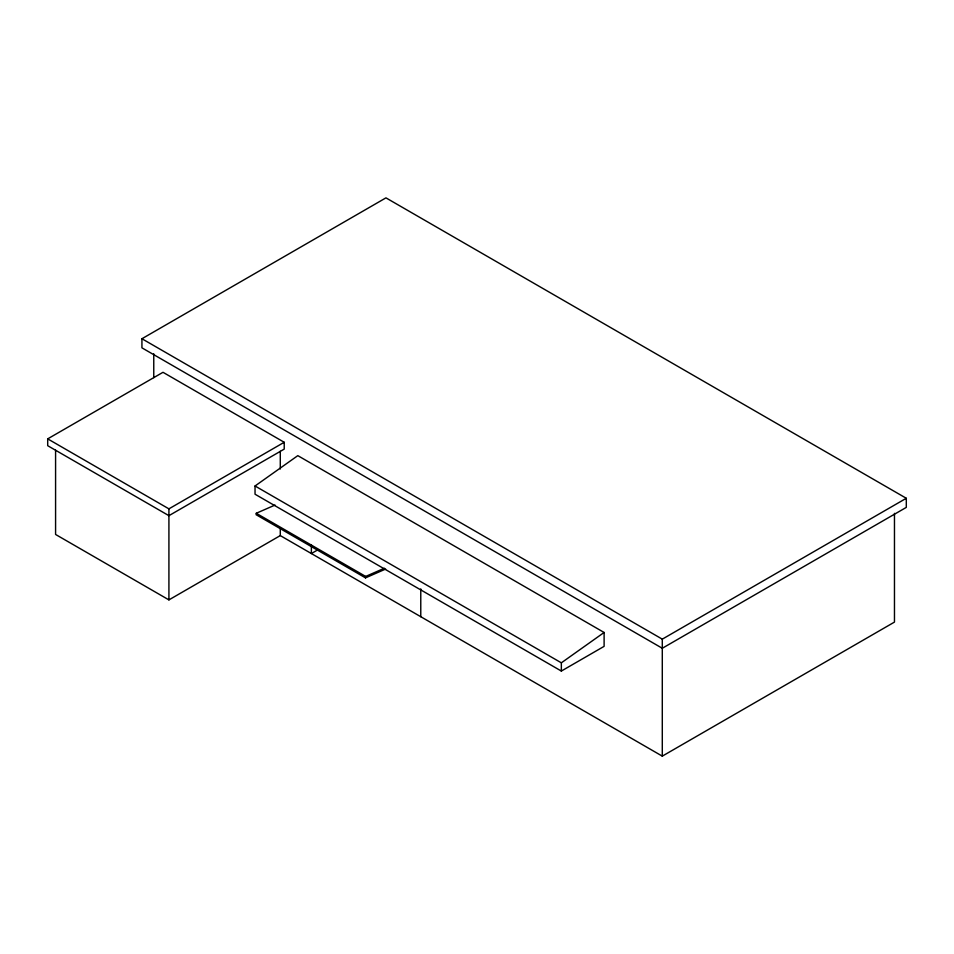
<?xml version="1.0" encoding="UTF-8"?>
<svg xmlns="http://www.w3.org/2000/svg" width="954" height="954" viewBox="0 0 954 954"><rect width="100%" height="100%" fill="white"/><g stroke="black" fill="none" stroke-linecap="round" stroke-linejoin="round"><path stroke-width="1.43" d="M275.038 505.06L256.268 513.276L256.125 514.707L365.513 577.874L385.631 569.061M365.513 577.874L365.656 576.431L384.426 568.214M255.04 485.991L297.815 455.642L604.109 632.478L604.109 646.359L561.346 671.056L255.04 494.22L255.04 485.991L561.346 662.827L561.346 671.056M561.346 662.827L604.109 632.478M141.931 338.742L385.953 197.86L906.3 498.274L906.3 507.385L662.291 648.267L141.931 347.84L141.931 338.742L662.291 639.156L906.3 498.274M47.7 438.864L163.003 372.298L284.22 442.274L284.22 449.107L168.918 515.673L47.7 445.697L47.7 438.864L168.918 508.852L284.22 442.274M55.582 450.133L55.582 534.455L168.918 599.887L280.285 535.599L662.291 756.14L894.47 622.091L894.47 513.347M317.288 550.136L311.374 553.547L311.374 544.77M256.268 513.276L365.656 576.431M662.291 639.156L662.291 756.14M420.774 588.892L420.774 616.701M280.285 451.266L280.285 469.022M280.285 528.194L280.285 535.599M168.918 508.852L168.918 599.887M153.761 353.803L153.761 377.629"/></g></svg>
